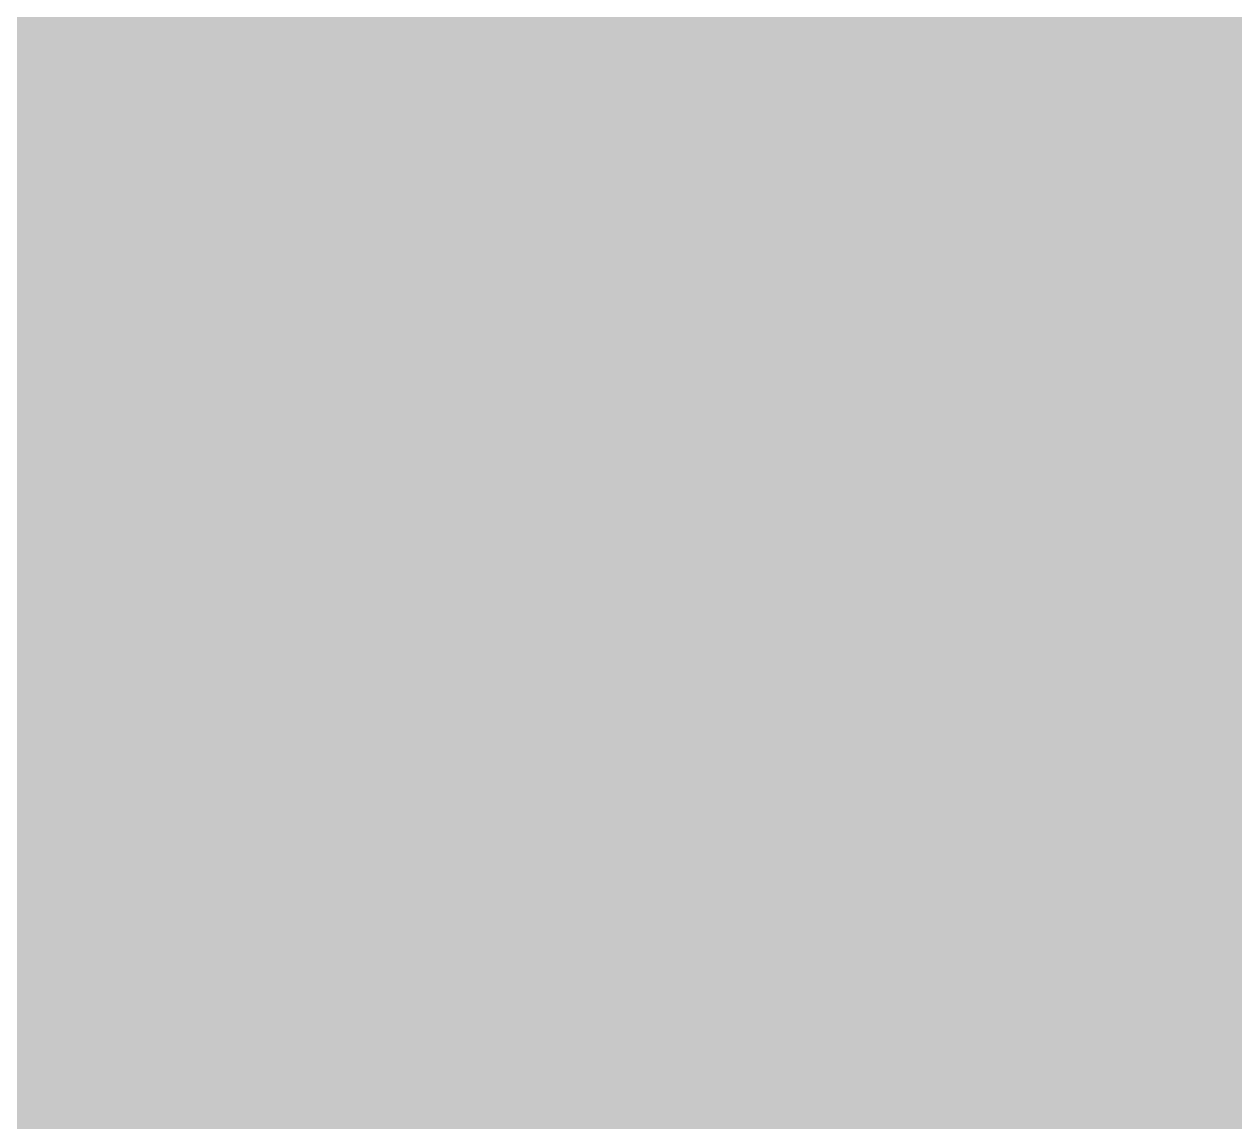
# Model space of a CAD drawing. Extents: x -11 to 221, y -93 to 178.
# Drawn here: x 28.19 to 36.64, y 64.58 to 72.24 of the extents above; entities that cross this region are included whole.
import ezdxf

# ---------------------------------------------------------------- set-up
doc = ezdxf.new("R2010")
doc.units = 0
doc.header["$MEASUREMENT"] = 0
doc.layers.get('0').update_dxf_attribs({"linetype": 'CONTINUOUS'})
for name, color, linetype in [('26-349-0_BOT', 7, 'CONTINUOUS'), ('26-349-0_DRD', 7, 'CONTINUOUS'), ('26-349-0_DRL', 2, 'CONTINUOUS'), ('26-349-0_IN1', 3, 'CONTINUOUS'), ('26-349-0_IN2', 5, 'CONTINUOUS'), ('26-349-0_SMB', 10, 'CONTINUOUS'), ('26-349-0_SMT', 14, 'CONTINUOUS'), ('26-349-0_SPT', 9, 'CONTINUOUS'), ('26-349-0_SST', 12, 'CONTINUOUS'), ('26-349-0_TOP', 11, 'CONTINUOUS'), ('THRUHOLE_TAP', 15, 'CONTINUOUS')]:
    doc.layers.add(name, color=color, linetype=linetype)

# ---------------------------------------------------------------- blocks, each defined once
blk = doc.blocks.new('ROUND_82')
at = {"const_width": 0.29972}
blk.add_lwpolyline([(-0.14986, 0, 1), (0.14986, 0, 1)], format="xyb", close=True, dxfattribs=at)
blk = doc.blocks.new('ROUND_102')
at = {"const_width": 0.10033}
blk.add_lwpolyline([(-0.050164, 0, 1), (0.050164, 0, 1)], format="xyb", close=True, dxfattribs=at)
blk = doc.blocks.new('SQUARE_19')
blk.add_solid([(0.99949, 0.99949), (0.99949, -0.99949), (-0.99949, 0.99949), (-0.99949, -0.99949)])
blk = doc.blocks.new('ROUND_78')
at = {"const_width": 0.29972}
blk.add_lwpolyline([(-0.14986, 0, 1), (0.14986, 0, 1)], format="xyb", close=True, dxfattribs=at)
blk = doc.blocks.new('ROUND_88')
at = {"const_width": 0.10033}
blk.add_lwpolyline([(-0.050164, 0, 1), (0.050164, 0, 1)], format="xyb", close=True, dxfattribs=at)

msp = doc.modelspace()

# ---------------------------------------------------------------- linework, layer by layer
at = {"layer": '26-349-0_BOT', "const_width": 0.254}
for points in [[(31.5468, 97.409), (31.5468, 50.61458)], [(31.7754, 97.409), (31.7754, 50.55108)], [(32.004, 97.409), (32.004, 50.35804)], [(32.2326, 97.409), (32.2326, 50.36312)], [(32.4612, 97.409), (32.4612, 50.38598)], [(32.6898, 97.409), (32.6898, 50.32248)], [(32.9184, 97.409), (32.9184, 50.12944)], [(33.147, 97.409), (33.147, 50.21072)], [(33.3756, 97.409), (33.3756, 50.4952)], [(33.6042, 97.409), (33.6042, 50.67046)], [(33.8328, 97.409), (33.8328, 50.77968)], [(34.0614, 97.409), (34.0614, 50.84064)], [(34.29, 97.409), (34.29, 50.86096)], [(34.5186, 97.409), (34.5186, 50.84064)], [(34.7472, 97.409), (34.7472, 50.77968)], [(34.9758, 97.409), (34.9758, 50.67046)], [(35.2044, 97.409), (35.2044, 50.4952)], [(31.3182, 75.946), (31.3182, 50.59172)], [(28.1178, 75.8825), (28.1178, 56.83758)], [(31.0896, 75.60818), (31.0896, 50.46726)], [(28.3464, 75.57008), (28.3464, 56.66486)], [(28.575, 75.35672), (28.575, 56.2356)], [(30.861, 75.38466), (30.861, 40.513)], [(28.8036, 75.20432), (28.8036, 56.007)], [(30.6324, 75.22464), (30.6324, 40.513)], [(29.0322, 75.09764), (29.0322, 55.74792)], [(30.4038, 75.11034), (30.4038, 40.513)], [(29.2608, 75.02398), (29.2608, 40.513)], [(30.1752, 75.03414), (30.1752, 40.513)], [(35.433, 75.0697), (35.433, 50.21072)], [(35.6616, 75.0697), (35.6616, 50.165)], [(35.8902, 75.0697), (35.8902, 50.4698)], [(36.1188, 75.0697), (36.1188, 50.65268)], [(36.3474, 75.0697), (36.3474, 50.76952)], [(36.576, 75.0697), (36.576, 50.83556)], [(29.4894, 74.98334), (29.4894, 40.513)], [(29.718, 74.97064), (29.718, 40.513)], [(29.9466, 74.98588), (29.9466, 40.513)], [(56.7563, 72.2884), (17.145, 72.2884)], [(56.7563, 72.0598), (17.145, 72.0598)], [(56.7563, 71.8312), (17.145, 71.8312)], [(56.1086, 71.6026), (17.145, 71.6026)], [(55.93842, 71.374), (17.145, 71.374)], [(55.88508, 71.1454), (17.145, 71.1454)], [(55.9181, 70.9168), (17.145, 70.9168)], [(56.05526, 70.6882), (17.145, 70.6882)], [(56.7563, 70.4596), (26.19248, 70.4596)], [(56.7563, 70.231), (26.53538, 70.231)], [(50.65268, 70.0024), (26.6446, 70.0024)], [(50.0126, 69.7738), (26.65984, 69.7738)], [(49.74336, 69.5452), (26.58618, 69.5452)], [(46.6217, 69.3166), (26.37028, 69.3166)], [(46.37786, 69.088), (17.145, 69.088)], [(46.2915, 68.8594), (17.145, 68.8594)], [(46.29658, 68.6308), (17.145, 68.6308)], [(46.3931, 68.4022), (17.145, 68.4022)], [(46.67758, 68.1736), (17.145, 68.1736)], [(49.5173, 67.945), (17.145, 67.945)], [(49.65954, 67.7164), (17.145, 67.7164)], [(49.87544, 67.4878), (17.145, 67.4878)], [(50.25136, 67.2592), (17.145, 67.2592)], [(56.7563, 67.0306), (17.145, 67.0306)], [(56.7563, 66.802), (17.145, 66.802)], [(56.7563, 66.5734), (17.145, 66.5734)], [(56.7563, 66.3448), (17.145, 66.3448)], [(56.7563, 66.1162), (17.145, 66.1162)], [(56.7563, 65.8876), (17.145, 65.8876)], [(56.7563, 65.659), (17.145, 65.659)], [(56.7563, 65.4304), (17.145, 65.4304)], [(56.7563, 65.2018), (17.145, 65.2018)], [(56.7563, 64.9732), (17.145, 64.9732)], [(56.7563, 64.7446), (23.56358, 64.7446)], [(56.7563, 64.516), (23.86584, 64.516)]]:
    msp.add_lwpolyline(points, dxfattribs=at)
at = {"layer": '26-349-0_DRD', "const_width": 0.254}
for points in [[(31.115, 66.929), (31.115, 64.389)], [(33.655, 66.929), (31.115, 66.929)], [(33.655, 66.929), (31.115, 64.389)], [(33.655, 64.389), (31.115, 66.929)], [(33.655, 64.389), (33.655, 66.929)], [(29.845, 65.532), (27.305, 65.532)], [(29.845, 65.532), (27.305, 62.992)], [(29.845, 62.992), (27.305, 65.532)], [(29.845, 65.532), (27.305, 65.532)], [(29.845, 65.532), (27.305, 62.992)], [(29.845, 62.992), (27.305, 65.532)], [(29.845, 62.992), (29.845, 65.532)], [(29.845, 62.992), (29.845, 65.532)]]:
    msp.add_lwpolyline(points, dxfattribs=at)
at = {"layer": '26-349-0_SMB', "const_width": 0.254}
for points in [[(28.1432, 96.647), (28.1432, 57.531)], [(28.3718, 96.647), (28.3718, 57.531)], [(28.6004, 96.647), (28.6004, 57.531)], [(28.829, 96.647), (28.829, 57.531)], [(29.0576, 96.647), (29.0576, 57.531)], [(29.2862, 96.647), (29.2862, 51.308)], [(29.5148, 96.647), (29.5148, 51.308)], [(29.7434, 96.647), (29.7434, 51.308)], [(29.972, 96.647), (29.972, 51.308)], [(30.2006, 96.647), (30.2006, 51.308)], [(30.4292, 96.647), (30.4292, 51.308)], [(30.6578, 96.647), (30.6578, 51.308)], [(30.8864, 96.647), (30.8864, 51.308)], [(31.115, 96.647), (31.115, 51.308)], [(31.3436, 96.647), (31.3436, 51.308)], [(31.5722, 96.647), (31.5722, 51.308)], [(31.8008, 96.647), (31.8008, 51.308)], [(32.0294, 96.647), (32.0294, 51.308)], [(32.258, 96.647), (32.258, 51.308)], [(32.4866, 96.647), (32.4866, 51.308)], [(32.7152, 96.647), (32.7152, 51.308)], [(32.9438, 96.647), (32.9438, 51.308)], [(33.1724, 96.647), (33.1724, 51.308)], [(33.401, 96.647), (33.401, 51.308)], [(33.6296, 96.647), (33.6296, 51.308)], [(33.8582, 96.647), (33.8582, 51.308)], [(34.0868, 96.647), (34.0868, 51.308)], [(34.3154, 96.647), (34.3154, 51.308)], [(34.544, 96.647), (34.544, 51.308)], [(34.7726, 96.647), (34.7726, 51.308)], [(35.0012, 74.041), (35.0012, 51.308)], [(35.2298, 74.041), (35.2298, 51.308)], [(35.4584, 74.041), (35.4584, 51.308)], [(35.687, 74.041), (35.687, 51.308)], [(35.9156, 74.041), (35.9156, 51.308)], [(36.1442, 74.041), (36.1442, 51.308)], [(36.3728, 74.041), (36.3728, 51.308)], [(36.6014, 74.041), (36.6014, 51.308)], [(45.847, 72.2122), (17.526, 72.2122)], [(45.847, 71.9836), (17.526, 71.9836)], [(45.847, 71.755), (17.526, 71.755)], [(45.847, 71.5264), (17.526, 71.5264)], [(45.847, 71.2978), (17.526, 71.2978)], [(45.847, 71.0692), (26.924, 71.0692)], [(45.847, 70.8406), (26.924, 70.8406)], [(45.847, 70.612), (26.924, 70.612)], [(45.847, 70.3834), (26.924, 70.3834)], [(45.847, 70.1548), (26.924, 70.1548)], [(45.847, 69.9262), (26.924, 69.9262)], [(45.847, 69.6976), (26.924, 69.6976)], [(45.847, 69.469), (26.924, 69.469)], [(45.847, 69.2404), (26.924, 69.2404)], [(45.847, 69.0118), (26.924, 69.0118)], [(45.847, 68.7832), (26.924, 68.7832)], [(45.847, 68.5546), (17.526, 68.5546)], [(45.847, 68.326), (17.526, 68.326)], [(45.847, 68.0974), (17.526, 68.0974)], [(45.847, 67.8688), (17.526, 67.8688)], [(45.847, 67.6402), (17.526, 67.6402)], [(45.847, 67.4116), (17.526, 67.4116)], [(45.847, 67.183), (17.526, 67.183)], [(55.626, 66.9544), (17.526, 66.9544)], [(55.626, 66.7258), (17.526, 66.7258)], [(55.626, 66.4972), (17.526, 66.4972)], [(55.626, 66.2686), (17.526, 66.2686)], [(55.626, 66.04), (17.526, 66.04)], [(55.626, 65.8114), (17.526, 65.8114)], [(55.626, 65.5828), (17.526, 65.5828)], [(55.626, 65.3542), (17.526, 65.3542)], [(55.626, 65.1256), (17.526, 65.1256)], [(55.626, 64.897), (17.526, 64.897)], [(55.626, 64.6684), (17.526, 64.6684)]]:
    msp.add_lwpolyline(points, dxfattribs=at)
at = {"layer": '26-349-0_SST', "const_width": 0.1524}
for points in [[(27.7622, 72.8218), (27.7622, 66.421), (30.6578, 66.421), (30.6578, 73.279), (28.2194, 73.279), (27.7622, 72.8218)], [(30.9372, 72.8218), (30.9372, 66.421), (33.8328, 66.421), (33.8328, 73.279), (31.3944, 73.279), (30.9372, 72.8218)], [(37.0078, 66.8782), (37.0078, 73.279), (34.1122, 73.279), (34.1122, 66.421), (36.5506, 66.421), (37.0078, 66.8782)], [(27.4193, 65.85966), (27.25166, 65.92062), (27.25166, 66.27622), (27.4193, 66.33464), (28.09748, 66.33464), (28.26766, 66.27622), (28.26766, 65.92062), (28.09748, 65.85966)], [(32.91332, 66.11874), (32.91332, 65.76314), (33.25114, 65.64376), (33.5915, 65.64376), (33.92932, 65.76314), (33.92932, 66.11874)], [(34.9885, 66.09588), (34.9885, 65.74028), (35.32632, 65.6209), (35.66668, 65.6209), (36.0045, 65.74028), (36.0045, 66.09588)], [(32.91332, 66.06032), (33.92932, 66.06032)], [(34.9885, 66.03746), (36.0045, 66.03746)], [(29.61132, 65.99174), (29.61132, 65.63614), (29.94914, 65.51676), (30.2895, 65.51676), (30.62732, 65.63614), (30.62732, 65.99174)], [(29.61132, 65.93332), (30.62732, 65.93332)], [(27.25166, 65.02146), (27.25166, 65.49644), (27.9273, 65.02146), (28.09748, 65.02146), (28.26766, 65.08242), (28.26766, 65.43802), (28.09748, 65.49644)], [(35.4965, 64.84366), (35.66668, 64.7827), (35.83432, 64.7827), (36.0045, 64.84366), (36.0045, 65.19926), (35.83432, 65.25768), (35.66668, 65.25768), (35.4965, 65.19926), (35.4965, 64.84366), (35.32632, 64.7827), (35.15868, 64.7827), (34.9885, 64.84366), (34.9885, 65.19926), (35.15868, 65.25768), (35.32632, 65.25768), (35.4965, 65.19926)], [(30.11932, 64.73952), (30.11932, 65.09512), (30.2895, 65.15354), (30.45714, 65.15354), (30.62732, 65.09512), (30.62732, 64.73952), (30.45714, 64.67856), (30.2895, 64.67856), (29.61132, 64.91732)], [(32.91332, 64.92494), (32.91332, 65.16116)], [(32.91332, 65.04432), (33.92932, 65.04432), (33.75914, 65.16116)], [(27.25166, 64.48044), (27.4193, 64.59982), (27.58948, 64.65824), (27.9273, 64.65824), (28.09748, 64.59982), (28.26766, 64.48044), (28.26766, 64.36106), (28.09748, 64.24422), (27.9273, 64.18326), (27.58948, 64.18326), (27.4193, 64.24422), (27.25166, 64.36106), (27.25166, 64.48044)], [(32.91332, 64.08674), (32.91332, 64.56172), (33.5915, 64.08674), (33.75914, 64.08674), (33.92932, 64.14516), (33.92932, 64.50076), (33.75914, 64.56172)]]:
    msp.add_lwpolyline(points, dxfattribs=at)
at = {"layer": '26-349-0_TOP'}
for points, const_width in [([(42.49928, 81.0006), (38.862, 77.36078), (38.862, 75.057), (38.227, 74.422), (36.322, 74.422), (35.56, 73.66), (35.56, 71.84898)], 0.381), ([(35.56, 67.85102), (35.59302, 67.818), (35.687, 67.818), (35.687, 67.945), (37.084, 69.342), (37.084, 73.152), (37.465, 73.533), (39.37, 73.533), (39.878, 74.041), (39.878, 77.343), (41.148, 78.613), (43.815, 78.613), (44.069, 78.359), (49.022, 78.359), (50.5714, 76.8096), (50.5714, 76.2)], 0.381), ([(29.21, 71.84898), (29.55798, 71.84898), (34.50844, 76.79944), (37.00018, 76.79944)], 0.381), ([(30.95244, 72.3646), (30.64256, 72.05218)], 0.254), ([(30.95244, 72.3646), (30.95244, 70.41896)], 0.254), ([(30.861, 72.27062), (30.861, 64.88684)], 0.254), ([(30.95244, 72.2884), (30.87624, 72.2884)], 0.254), ([(30.6324, 72.04202), (30.6324, 65.11544)], 0.254), ([(30.64256, 72.05218), (30.64256, 70.41896)], 0.254), ([(30.95244, 72.0598), (30.64764, 72.0598)], 0.254), ([(29.21, 71.84898), (26.035, 71.84898)], 0.381), ([(35.56, 71.84898), (32.385, 71.84898)], 0.381), ([(30.95244, 71.8312), (30.64256, 71.8312)], 0.254), ([(30.95244, 71.6026), (30.64256, 71.6026)], 0.254), ([(30.95244, 71.374), (30.64256, 71.374)], 0.254), ([(33.81756, 71.22668), (33.81756, 70.41896)], 0.254), ([(34.12744, 71.22668), (33.81756, 71.22668)], 0.254), ([(33.8328, 71.22668), (33.8328, 63.8683)], 0.254), ([(34.0614, 71.22668), (34.0614, 63.8683)], 0.254), ([(34.12744, 71.22668), (34.12744, 70.41896)], 0.254), ([(30.95244, 71.1454), (30.64256, 71.1454)], 0.254), ([(34.12744, 71.1454), (33.81756, 71.1454)], 0.254), ([(30.95244, 70.9168), (30.64256, 70.9168)], 0.254), ([(34.12744, 70.9168), (33.81756, 70.9168)], 0.254), ([(30.95244, 70.6882), (30.64256, 70.6882)], 0.254), ([(34.12744, 70.6882), (33.81756, 70.6882)], 0.254), ([(30.95244, 70.4596), (30.64256, 70.4596)], 0.254), ([(34.12744, 70.4596), (33.81756, 70.4596)], 0.254), ([(30.64256, 70.41896), (27.77744, 70.41896)], 0.254), ([(28.1178, 70.41896), (28.1178, 69.28104)], 0.254), ([(28.3464, 70.41896), (28.3464, 69.28104)], 0.254), ([(28.575, 70.41896), (28.575, 69.28104)], 0.254), ([(28.8036, 70.41896), (28.8036, 69.28104)], 0.254), ([(29.0322, 70.41896), (29.0322, 69.28104)], 0.254), ([(29.2608, 70.41896), (29.2608, 69.28104)], 0.254), ([(29.4894, 70.41896), (29.4894, 69.28104)], 0.254), ([(29.718, 70.41896), (29.718, 69.28104)], 0.254), ([(29.9466, 70.41896), (29.9466, 69.28104)], 0.254), ([(30.1752, 70.41896), (30.1752, 69.28104)], 0.254), ([(30.4038, 70.41896), (30.4038, 69.28104)], 0.254), ([(33.81756, 70.41896), (30.95244, 70.41896)], 0.254), ([(31.0896, 70.41896), (31.0896, 69.28104)], 0.254), ([(31.3182, 70.41896), (31.3182, 69.28104)], 0.254), ([(31.5468, 70.41896), (31.5468, 69.28104)], 0.254), ([(31.7754, 70.41896), (31.7754, 69.28104)], 0.254), ([(32.004, 70.41896), (32.004, 69.28104)], 0.254), ([(32.2326, 70.41896), (32.2326, 69.28104)], 0.254), ([(32.4612, 70.41896), (32.4612, 69.28104)], 0.254), ([(32.6898, 70.41896), (32.6898, 69.28104)], 0.254), ([(32.9184, 70.41896), (32.9184, 69.28104)], 0.254), ([(33.147, 70.41896), (33.147, 69.28104)], 0.254), ([(33.3756, 70.41896), (33.3756, 69.28104)], 0.254), ([(33.6042, 70.41896), (33.6042, 69.28104)], 0.254), ([(36.4617, 70.41896), (34.12744, 70.41896)], 0.254), ([(34.29, 70.41896), (34.29, 69.28104)], 0.254), ([(34.5186, 70.41896), (34.5186, 69.28104)], 0.254), ([(34.7472, 70.41896), (34.7472, 69.28104)], 0.254), ([(34.9758, 70.41896), (34.9758, 69.28104)], 0.254), ([(35.2044, 70.41896), (35.2044, 69.28104)], 0.254), ([(35.433, 70.41896), (35.433, 69.28104)], 0.254), ([(35.6616, 70.41896), (35.6616, 69.28104)], 0.254), ([(35.8902, 70.41896), (35.8902, 69.28104)], 0.254), ([(36.1188, 70.41896), (36.1188, 69.28104)], 0.254), ([(36.3474, 70.41896), (36.3474, 69.48424)], 0.254), ([(36.4617, 70.41896), (36.4617, 69.59854)], 0.254), ([(36.4617, 70.231), (26.65984, 70.231)], 0.254), ([(36.4617, 70.0024), (26.75128, 70.0024)], 0.254), ([(36.4617, 69.7738), (26.76144, 69.7738)], 0.254), ([(36.4617, 69.59854), (36.1442, 69.28104)], 0.254), ([(36.40582, 69.5452), (26.70048, 69.5452)], 0.254), ([(36.17722, 69.3166), (26.6573, 69.3166)], 0.254), ([(30.64256, 69.28104), (27.77744, 69.28104)], 0.254), ([(29.21, 69.28104), (29.21, 67.85102)], 0.254), ([(30.64256, 69.28104), (30.64256, 66.41846)], 0.254), ([(30.95244, 69.28104), (30.95244, 66.41846)], 0.254), ([(33.81756, 69.28104), (30.95244, 69.28104)], 0.254), ([(32.385, 69.28104), (32.385, 67.85102)], 0.254), ([(33.81756, 69.28104), (33.81756, 66.41846)], 0.254), ([(34.12744, 69.28104), (34.12744, 66.41846)], 0.254), ([(36.1442, 69.28104), (34.12744, 69.28104)], 0.254), ([(30.95244, 69.088), (30.64256, 69.088)], 0.254), ([(34.12744, 69.088), (33.81756, 69.088)], 0.254), ([(30.95244, 68.8594), (30.64256, 68.8594)], 0.254), ([(34.12744, 68.8594), (33.81756, 68.8594)], 0.254), ([(30.95244, 68.6308), (30.64256, 68.6308)], 0.254), ([(34.12744, 68.6308), (33.81756, 68.6308)], 0.254), ([(30.95244, 68.4022), (30.64256, 68.4022)], 0.254), ([(34.12744, 68.4022), (33.81756, 68.4022)], 0.254), ([(30.95244, 68.1736), (30.64256, 68.1736)], 0.254), ([(34.12744, 68.1736), (33.81756, 68.1736)], 0.254), ([(32.385, 67.85102), (29.21, 67.85102)], 0.381), ([(30.95244, 67.945), (30.64256, 67.945)], 0.254), ([(32.385, 67.85102), (32.385, 65.659)], 0.381), ([(34.12744, 67.945), (33.81756, 67.945)], 0.254), ([(41.91, 67.85102), (41.91, 66.675), (40.259, 65.024), (37.211, 65.024), (35.56, 66.675), (35.56, 67.85102)], 0.381), ([(27.77744, 67.85102), (29.21, 67.85102)], 0.254), ([(30.64256, 67.85102), (29.21, 67.85102)], 0.254), ([(29.21, 66.41846), (29.21, 67.85102)], 0.254), ([(30.95244, 67.85102), (32.385, 67.85102)], 0.254), ([(33.81756, 67.85102), (32.385, 67.85102)], 0.254), ([(32.385, 66.41846), (32.385, 67.85102)], 0.254), ([(30.95244, 67.7164), (30.64256, 67.7164)], 0.254), ([(34.12744, 67.7164), (33.81756, 67.7164)], 0.254), ([(30.95244, 67.4878), (30.64256, 67.4878)], 0.254), ([(34.12744, 67.4878), (33.81756, 67.4878)], 0.254), ([(30.95244, 67.2592), (30.64256, 67.2592)], 0.254), ([(34.12744, 67.2592), (33.81756, 67.2592)], 0.254), ([(30.95244, 67.0306), (30.64256, 67.0306)], 0.254), ([(34.12744, 67.0306), (33.81756, 67.0306)], 0.254), ([(30.95244, 66.802), (30.64256, 66.802)], 0.254), ([(34.12744, 66.802), (33.81756, 66.802)], 0.254), ([(30.95244, 66.5734), (30.64256, 66.5734)], 0.254), ([(34.12744, 66.5734), (33.81756, 66.5734)], 0.254), ([(30.64256, 66.41846), (27.77744, 66.41846)], 0.254), ([(28.1178, 66.41846), (28.1178, 65.6463)], 0.254), ([(28.3464, 66.41846), (28.3464, 65.6463)], 0.254), ([(28.575, 66.41846), (28.575, 65.6463)], 0.254), ([(28.8036, 66.41846), (28.8036, 65.6463)], 0.254), ([(29.0322, 66.41846), (29.0322, 65.6463)], 0.254), ([(29.2608, 66.41846), (29.2608, 65.6463)], 0.254), ([(29.4894, 66.41846), (29.4894, 65.6463)], 0.254), ([(29.718, 66.41846), (29.718, 65.6463)], 0.254), ([(29.9466, 66.41846), (29.9466, 65.63868)], 0.254), ([(30.1752, 66.41846), (30.1752, 65.54978)], 0.254), ([(30.4038, 66.41846), (30.4038, 65.34404)], 0.254), ([(33.81756, 66.41846), (30.95244, 66.41846)], 0.254), ([(31.0896, 66.41846), (31.0896, 64.65824)], 0.254), ([(31.3182, 66.41846), (31.3182, 64.42964)], 0.254), ([(31.5468, 66.41846), (31.5468, 64.20104)], 0.254), ([(31.7754, 66.41846), (31.7754, 64.19088)], 0.254), ([(32.004, 66.41846), (32.004, 64.19088)], 0.254), ([(32.2326, 66.41846), (32.2326, 63.8683)], 0.254), ([(32.4612, 66.41846), (32.4612, 63.8683)], 0.254), ([(32.6898, 66.41846), (32.6898, 63.8683)], 0.254), ([(32.9184, 66.41846), (32.9184, 63.8683)], 0.254), ([(33.147, 66.41846), (33.147, 63.8683)], 0.254), ([(33.3756, 66.41846), (33.3756, 63.8683)], 0.254), ([(33.6042, 66.41846), (33.6042, 63.8683)], 0.254), ([(34.99358, 66.41846), (34.12744, 66.41846)], 0.254), ([(34.29, 66.41846), (34.29, 63.8683)], 0.254), ([(34.5186, 66.41846), (34.5186, 63.8683)], 0.254), ([(34.7472, 66.41846), (34.7472, 63.83274)], 0.254), ([(34.9758, 66.41846), (34.9758, 63.69304)], 0.254), ([(36.69538, 66.41846), (37.46754, 65.6463)], 0.254), ([(36.99256, 66.41846), (36.69538, 66.41846)], 0.254), ([(35.03168, 66.3448), (17.145, 66.3448)], 0.254), ([(35.12058, 66.23558), (36.7665, 64.58966)], 0.254), ([(35.2044, 66.14922), (35.2044, 63.46444)], 0.254), ([(35.23742, 66.1162), (17.145, 66.1162)], 0.254), ([(35.46602, 65.8876), (17.145, 65.8876)], 0.254), ([(35.433, 65.92062), (35.433, 63.23584)], 0.254), ([(35.69462, 65.659), (17.145, 65.659)], 0.254), ([(29.845, 65.6463), (27.686, 65.6463)], 0.254), ([(35.6616, 65.69202), (35.6616, 63.00724)], 0.254), ([(30.28442, 65.46342), (31.54934, 64.1985)], 0.254), ([(35.8902, 65.46342), (35.8902, 62.77864)], 0.254), ([(35.92322, 65.4304), (30.31744, 65.4304)], 0.254), ([(36.15182, 65.2018), (30.54604, 65.2018)], 0.254), ([(36.1188, 65.23482), (36.1188, 62.55004)], 0.254), ([(31.115, 63.246), (31.115, 63.754), (29.845, 65.024), (27.686, 65.024), (26.035, 63.373), (26.035, 63.246)], 0.381), ([(36.38042, 64.9732), (30.77464, 64.9732)], 0.254), ([(36.3474, 65.00622), (36.3474, 62.32144)], 0.254), ([(36.576, 64.77762), (36.576, 62.09284)], 0.254), ([(36.60902, 64.7446), (31.00324, 64.7446)], 0.254), ([(36.85032, 64.516), (31.23184, 64.516)], 0.254)]:
    msp.add_lwpolyline(points, dxfattribs=dict(at, const_width=const_width))
at = {"layer": '26-349-0_TOP', "const_width": 0.254}
for points in [[(34.99358, 66.41846, 0.0902748), (35.12031, 66.23531)], [(34.99358, 66.41846, 0.0902748), (35.12031, 66.23531)], [(30.28442, 65.46342, 0.1989124), (29.845, 65.64543)], [(30.28442, 65.46342, 0.1989124), (29.845, 65.64543)]]:
    msp.add_lwpolyline(points, format="xyb", dxfattribs=at)

# ---------------------------------------------------------------- block references
at = {"layer": '26-349-0_BOT'}
msp.add_blockref('ROUND_82', (32.385, 65.659), dxfattribs=at)
at = {"layer": '26-349-0_DRL'}
msp.add_blockref('ROUND_102', (32.385, 65.659), dxfattribs=at)
at = {"layer": '26-349-0_IN1'}
msp.add_blockref('ROUND_82', (32.385, 65.659), dxfattribs=at)
at = {"layer": '26-349-0_IN2'}
msp.add_blockref('ROUND_82', (32.385, 65.659), dxfattribs=at)
at = {"layer": '26-349-0_SMT'}
for p in [(29.21, 71.84898), (32.385, 71.84898), (35.56, 71.84898), (29.21, 67.85102), (32.385, 67.85102), (35.56, 67.85102)]:
    msp.add_blockref('SQUARE_19', p, dxfattribs=at)
at = {"layer": '26-349-0_SPT'}
for p in [(29.21, 71.84898), (32.385, 71.84898), (35.56, 71.84898), (29.21, 67.85102), (32.385, 67.85102), (35.56, 67.85102)]:
    msp.add_blockref('SQUARE_19', p, dxfattribs=at)
at = {"layer": '26-349-0_TOP'}
for name, p in [('SQUARE_19', (29.21, 71.84898)), ('SQUARE_19', (32.385, 71.84898)), ('SQUARE_19', (35.56, 71.84898)), ('SQUARE_19', (29.21, 67.85102)), ('SQUARE_19', (32.385, 67.85102)), ('SQUARE_19', (35.56, 67.85102)), ('ROUND_78', (32.385, 65.659))]:
    msp.add_blockref(name, p, dxfattribs=at)
at = {"layer": 'THRUHOLE_TAP'}
msp.add_blockref('ROUND_88', (32.385, 65.659), dxfattribs=at)

doc.saveas('drawing.dxf')
